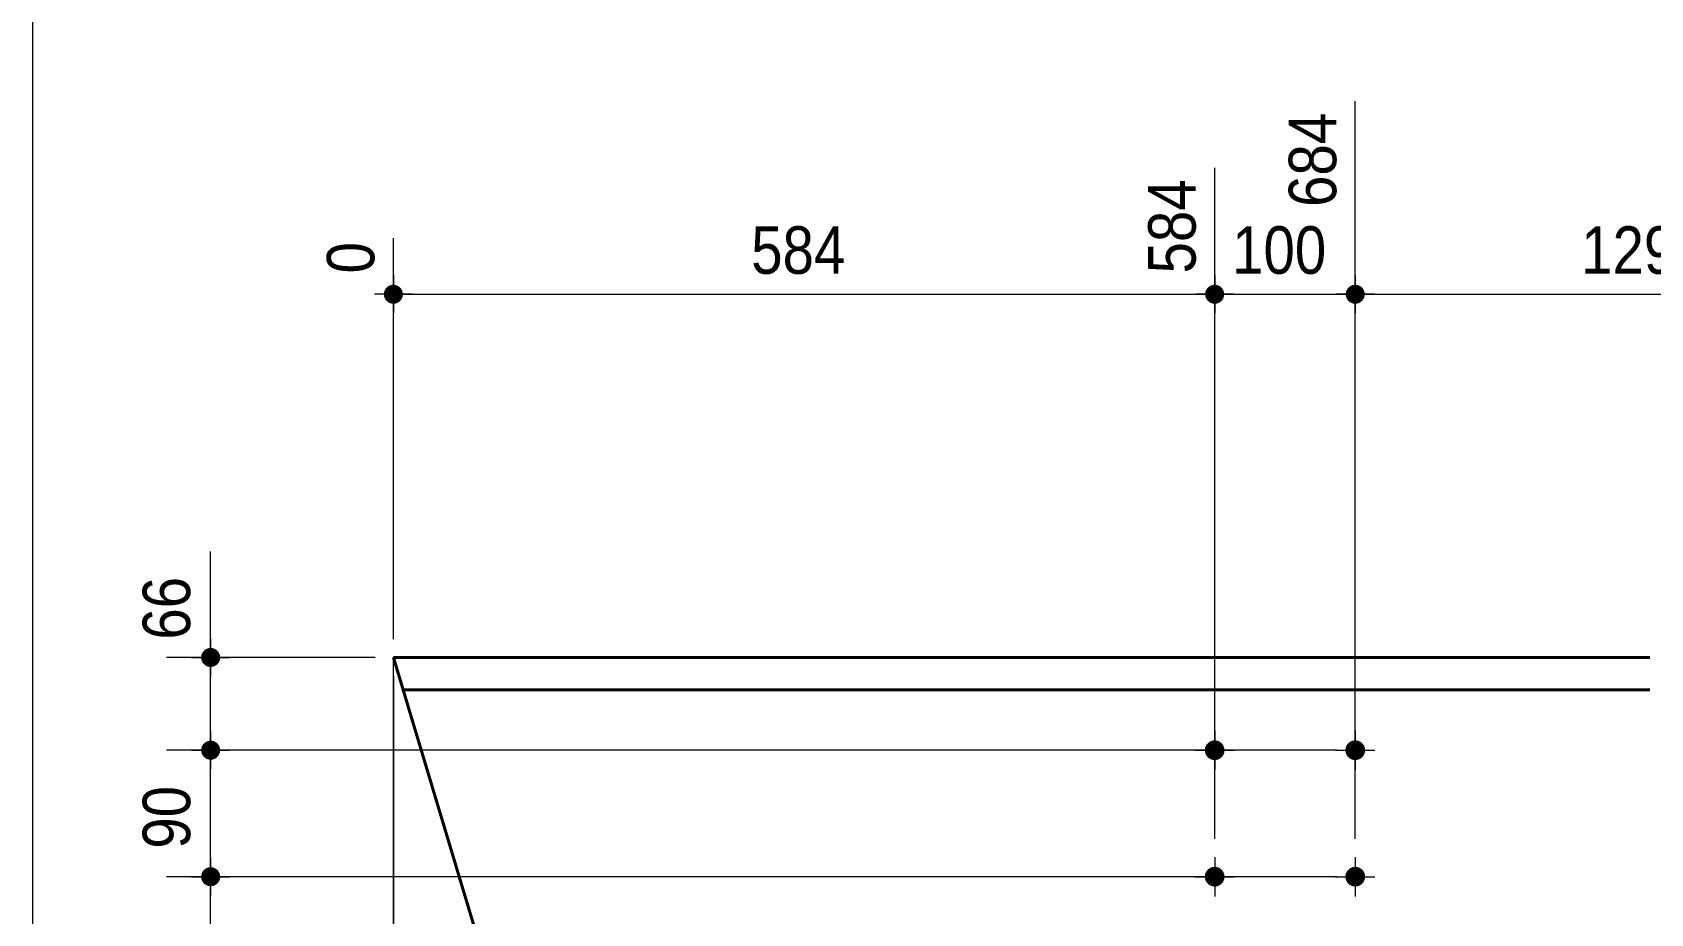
# Model space of a CAD drawing. Header units: millimetres. Extents: x 2 to 410, y 5 to 282.
# Drawn here: x 5 to 93.6, y 144.1 to 192.3 of the extents above; entities that cross this region are included whole.
import ezdxf

# ---------------------------------------------------------------- set-up
doc = ezdxf.new("R2010")
doc.units = ezdxf.units.MM
for name, color, linetype, lineweight in [('Boulon', 7, 'Continuous', 0), ('Cotation', 7, 'Continuous', 0), ('Feuille dessin', 5, 'Continuous', 0), ('Piece', 2, 'Continuous', 0)]:
    doc.layers.add(name, color=color, linetype=linetype, lineweight=lineweight)
doc.styles.add('ARIAL', font='ARIAL.TTF')

# ---------------------------------------------------------------- blocks, each defined once
blk = doc.blocks.new('*A15')
at = {"layer": 'Boulon'}
for points in [[(69.677, 152.509), (69.651, 152.511), (69.624, 152.514), (69.598, 152.518), (69.572, 152.524), (69.547, 152.531), (69.522, 152.54), (69.497, 152.549), (69.473, 152.56), (69.449, 152.572), (69.426, 152.585), (69.404, 152.599), (69.383, 152.614), (69.362, 152.63), (69.342, 152.648), (69.323, 152.666), (69.304, 152.685), (69.287, 152.705), (69.271, 152.726), (69.256, 152.747), (69.241, 152.77), (69.228, 152.793), (69.217, 152.816), (69.206, 152.841), (69.196, 152.865), (69.188, 152.89), (69.181, 152.916), (69.175, 152.942), (69.171, 152.968), (69.167, 152.994), (69.165, 153.02), (69.165, 153.047), (69.165, 153.073), (69.167, 153.099), (69.171, 153.126), (69.175, 153.152), (69.181, 153.177), (69.188, 153.203), (69.196, 153.228), (69.206, 153.253), (69.217, 153.277), (69.228, 153.3), (69.241, 153.323), (69.256, 153.346), (69.271, 153.367), (69.287, 153.388), (69.304, 153.408), (69.323, 153.427), (69.342, 153.446), (69.362, 153.463), (69.383, 153.479), (69.404, 153.494), (69.426, 153.508), (69.449, 153.521), (69.473, 153.533), (69.497, 153.544), (69.522, 153.554), (69.547, 153.562), (69.572, 153.569), (69.598, 153.575), (69.624, 153.579), (69.651, 153.582), (69.677, 153.584), (69.703, 153.585), (69.73, 153.584), (69.756, 153.582), (69.782, 153.579), (69.808, 153.575), (69.834, 153.569), (69.86, 153.562), (69.885, 153.554), (69.909, 153.544), (69.934, 153.533), (69.957, 153.521), (69.98, 153.508), (70.002, 153.494), (70.024, 153.479), (70.045, 153.463), (70.065, 153.446), (70.084, 153.427), (70.102, 153.408), (70.12, 153.388), (70.136, 153.367), (70.151, 153.346), (70.165, 153.323), (70.178, 153.3), (70.19, 153.277), (70.201, 153.253), (70.21, 153.228), (70.219, 153.203), (70.226, 153.177), (70.231, 153.152), (70.236, 153.126), (70.239, 153.099), (70.241, 153.073), (70.242, 153.047), (70.241, 153.02), (70.239, 152.994), (70.236, 152.968), (70.231, 152.942), (70.226, 152.916), (70.219, 152.89), (70.21, 152.865), (70.201, 152.841), (70.19, 152.816), (70.178, 152.793), (70.165, 152.77), (70.151, 152.747), (70.136, 152.726), (70.12, 152.705), (70.102, 152.685), (70.084, 152.666), (70.065, 152.648), (70.045, 152.63), (70.024, 152.614), (70.002, 152.599), (69.98, 152.585), (69.957, 152.572), (69.934, 152.56), (69.909, 152.549), (69.885, 152.54), (69.86, 152.531), (69.834, 152.524), (69.808, 152.518), (69.782, 152.514), (69.756, 152.511), (69.73, 152.509), (69.703, 152.508)], [(69.677, 145.586), (69.651, 145.588), (69.624, 145.591), (69.598, 145.595), (69.572, 145.601), (69.547, 145.608), (69.522, 145.617), (69.497, 145.626), (69.473, 145.637), (69.449, 145.649), (69.426, 145.662), (69.404, 145.676), (69.383, 145.691), (69.362, 145.707), (69.342, 145.725), (69.323, 145.743), (69.304, 145.762), (69.287, 145.782), (69.271, 145.803), (69.256, 145.824), (69.241, 145.847), (69.228, 145.87), (69.217, 145.893), (69.206, 145.917), (69.196, 145.942), (69.188, 145.967), (69.181, 145.993), (69.175, 146.018), (69.171, 146.045), (69.167, 146.071), (69.165, 146.097), (69.165, 146.124), (69.165, 146.15), (69.167, 146.176), (69.171, 146.203), (69.175, 146.229), (69.181, 146.254), (69.188, 146.28), (69.196, 146.305), (69.206, 146.33), (69.217, 146.354), (69.228, 146.377), (69.241, 146.4), (69.256, 146.423), (69.271, 146.444), (69.287, 146.465), (69.304, 146.485), (69.323, 146.504), (69.342, 146.523), (69.362, 146.54), (69.383, 146.556), (69.404, 146.571), (69.426, 146.585), (69.449, 146.598), (69.473, 146.61), (69.497, 146.621), (69.522, 146.631), (69.547, 146.639), (69.572, 146.646), (69.598, 146.652), (69.624, 146.656), (69.651, 146.659), (69.677, 146.661), (69.703, 146.662), (69.73, 146.661), (69.756, 146.659), (69.782, 146.656), (69.808, 146.652), (69.834, 146.646), (69.86, 146.639), (69.885, 146.631), (69.909, 146.621), (69.934, 146.61), (69.957, 146.598), (69.98, 146.585), (70.002, 146.571), (70.024, 146.556), (70.045, 146.54), (70.065, 146.523), (70.084, 146.504), (70.102, 146.485), (70.12, 146.465), (70.136, 146.444), (70.151, 146.423), (70.165, 146.4), (70.178, 146.377), (70.19, 146.354), (70.201, 146.33), (70.21, 146.305), (70.219, 146.28), (70.226, 146.254), (70.231, 146.229), (70.236, 146.203), (70.239, 146.176), (70.241, 146.15), (70.242, 146.124), (70.241, 146.097), (70.239, 146.071), (70.236, 146.045), (70.231, 146.018), (70.226, 145.993), (70.219, 145.967), (70.21, 145.942), (70.201, 145.917), (70.19, 145.893), (70.178, 145.87), (70.165, 145.847), (70.151, 145.824), (70.136, 145.803), (70.12, 145.782), (70.102, 145.762), (70.084, 145.743), (70.065, 145.725), (70.045, 145.707), (70.024, 145.691), (70.002, 145.676), (69.98, 145.662), (69.957, 145.649), (69.934, 145.637), (69.909, 145.626), (69.885, 145.617), (69.86, 145.608), (69.834, 145.601), (69.808, 145.595), (69.782, 145.591), (69.756, 145.588), (69.73, 145.586), (69.703, 145.585)]]:
    blk.add_hatch(color=256, dxfattribs=at).paths.add_polyline_path(points, flags=17)
at = {"layer": 'Boulon', "linetype": 'Continuous', "lineweight": 0}
for p, q in [((69.703, 154.124), (69.703, 151.97)), ((68.626, 153.047), (70.78, 153.047)), ((69.703, 147.2), (69.703, 145.047)), ((68.626, 146.124), (70.78, 146.124))]:
    blk.add_line(p, q, dxfattribs=at)
blk = doc.blocks.new('*A16')
at = {"layer": 'Boulon'}
for points in [[(77.369, 152.509), (77.343, 152.511), (77.317, 152.514), (77.291, 152.518), (77.265, 152.524), (77.239, 152.531), (77.214, 152.54), (77.19, 152.549), (77.165, 152.56), (77.142, 152.572), (77.119, 152.585), (77.096, 152.599), (77.075, 152.614), (77.054, 152.63), (77.034, 152.648), (77.015, 152.666), (76.997, 152.685), (76.979, 152.705), (76.963, 152.726), (76.948, 152.747), (76.934, 152.77), (76.921, 152.793), (76.909, 152.816), (76.898, 152.841), (76.889, 152.865), (76.88, 152.89), (76.873, 152.916), (76.867, 152.942), (76.863, 152.968), (76.86, 152.994), (76.858, 153.02), (76.857, 153.047), (76.858, 153.073), (76.86, 153.099), (76.863, 153.126), (76.867, 153.152), (76.873, 153.177), (76.88, 153.203), (76.889, 153.228), (76.898, 153.253), (76.909, 153.277), (76.921, 153.3), (76.934, 153.323), (76.948, 153.346), (76.963, 153.367), (76.979, 153.388), (76.997, 153.408), (77.015, 153.427), (77.034, 153.446), (77.054, 153.463), (77.075, 153.479), (77.096, 153.494), (77.119, 153.508), (77.142, 153.521), (77.165, 153.533), (77.19, 153.544), (77.214, 153.554), (77.239, 153.562), (77.265, 153.569), (77.291, 153.575), (77.317, 153.579), (77.343, 153.582), (77.369, 153.584), (77.396, 153.585), (77.422, 153.584), (77.448, 153.582), (77.475, 153.579), (77.501, 153.575), (77.526, 153.569), (77.552, 153.562), (77.577, 153.554), (77.602, 153.544), (77.626, 153.533), (77.649, 153.521), (77.672, 153.508), (77.695, 153.494), (77.716, 153.479), (77.737, 153.463), (77.757, 153.446), (77.776, 153.427), (77.795, 153.408), (77.812, 153.388), (77.828, 153.367), (77.843, 153.346), (77.857, 153.323), (77.87, 153.3), (77.882, 153.277), (77.893, 153.253), (77.903, 153.228), (77.911, 153.203), (77.918, 153.177), (77.924, 153.152), (77.928, 153.126), (77.931, 153.099), (77.933, 153.073), (77.934, 153.047), (77.933, 153.02), (77.931, 152.994), (77.928, 152.968), (77.924, 152.942), (77.918, 152.916), (77.911, 152.89), (77.903, 152.865), (77.893, 152.841), (77.882, 152.816), (77.87, 152.793), (77.857, 152.77), (77.843, 152.747), (77.828, 152.726), (77.812, 152.705), (77.795, 152.685), (77.776, 152.666), (77.757, 152.648), (77.737, 152.63), (77.716, 152.614), (77.695, 152.599), (77.672, 152.585), (77.649, 152.572), (77.626, 152.56), (77.602, 152.549), (77.577, 152.54), (77.552, 152.531), (77.526, 152.524), (77.501, 152.518), (77.475, 152.514), (77.448, 152.511), (77.422, 152.509), (77.396, 152.508)], [(77.369, 145.586), (77.343, 145.588), (77.317, 145.591), (77.291, 145.595), (77.265, 145.601), (77.239, 145.608), (77.214, 145.617), (77.19, 145.626), (77.165, 145.637), (77.142, 145.649), (77.119, 145.662), (77.096, 145.676), (77.075, 145.691), (77.054, 145.707), (77.034, 145.725), (77.015, 145.743), (76.997, 145.762), (76.979, 145.782), (76.963, 145.803), (76.948, 145.824), (76.934, 145.847), (76.921, 145.87), (76.909, 145.893), (76.898, 145.917), (76.889, 145.942), (76.88, 145.967), (76.873, 145.993), (76.867, 146.018), (76.863, 146.045), (76.86, 146.071), (76.858, 146.097), (76.857, 146.124), (76.858, 146.15), (76.86, 146.176), (76.863, 146.203), (76.867, 146.229), (76.873, 146.254), (76.88, 146.28), (76.889, 146.305), (76.898, 146.33), (76.909, 146.354), (76.921, 146.377), (76.934, 146.4), (76.948, 146.423), (76.963, 146.444), (76.979, 146.465), (76.997, 146.485), (77.015, 146.504), (77.034, 146.523), (77.054, 146.54), (77.075, 146.556), (77.096, 146.571), (77.119, 146.585), (77.142, 146.598), (77.165, 146.61), (77.19, 146.621), (77.214, 146.631), (77.239, 146.639), (77.265, 146.646), (77.291, 146.652), (77.317, 146.656), (77.343, 146.659), (77.369, 146.661), (77.396, 146.662), (77.422, 146.661), (77.448, 146.659), (77.475, 146.656), (77.501, 146.652), (77.526, 146.646), (77.552, 146.639), (77.577, 146.631), (77.602, 146.621), (77.626, 146.61), (77.649, 146.598), (77.672, 146.585), (77.695, 146.571), (77.716, 146.556), (77.737, 146.54), (77.757, 146.523), (77.776, 146.504), (77.795, 146.485), (77.812, 146.465), (77.828, 146.444), (77.843, 146.423), (77.857, 146.4), (77.87, 146.377), (77.882, 146.354), (77.893, 146.33), (77.903, 146.305), (77.911, 146.28), (77.918, 146.254), (77.924, 146.229), (77.928, 146.203), (77.931, 146.176), (77.933, 146.15), (77.934, 146.124), (77.933, 146.097), (77.931, 146.071), (77.928, 146.045), (77.924, 146.018), (77.918, 145.993), (77.911, 145.967), (77.903, 145.942), (77.893, 145.917), (77.882, 145.893), (77.87, 145.87), (77.857, 145.847), (77.843, 145.824), (77.828, 145.803), (77.812, 145.782), (77.795, 145.762), (77.776, 145.743), (77.757, 145.725), (77.737, 145.707), (77.716, 145.691), (77.695, 145.676), (77.672, 145.662), (77.649, 145.649), (77.626, 145.637), (77.602, 145.626), (77.577, 145.617), (77.552, 145.608), (77.526, 145.601), (77.501, 145.595), (77.475, 145.591), (77.448, 145.588), (77.422, 145.586), (77.396, 145.585)]]:
    blk.add_hatch(color=256, dxfattribs=at).paths.add_polyline_path(points, flags=17)
at = {"layer": 'Boulon', "linetype": 'Continuous', "lineweight": 0}
for p, q in [((77.396, 154.124), (77.396, 151.97)), ((76.319, 153.047), (78.473, 153.047)), ((77.396, 147.2), (77.396, 145.047)), ((76.319, 146.124), (78.473, 146.124))]:
    blk.add_line(p, q, dxfattribs=at)
blk = doc.blocks.new('*A18')
at = {"layer": 'Piece', "color": 2, "linetype": 'Continuous', "lineweight": 40}
for p, q in [((24.757162, 158.123493), (25.287931, 156.354263)), ((93.511172, 158.123493), (24.757162, 158.123493)), ((36.064854, 120.431186), (25.287931, 156.354263)), ((93.511172, 156.354263), (25.287931, 156.354263))]:
    blk.add_line(p, q, dxfattribs=at)
blk = doc.blocks.new('*A37')
at = {"layer": 'Feuille dessin', "linetype": 'Continuous', "lineweight": 0}
blk.add_line((5, 282), (5, 5), dxfattribs=at)
blk = doc.blocks.new('*A52')
at = {"layer": 'Cotation'}
for points in [[(24.732, 177.486), (24.706, 177.488), (24.681, 177.491), (24.656, 177.495), (24.631, 177.501), (24.606, 177.508), (24.582, 177.516), (24.558, 177.525), (24.535, 177.535), (24.512, 177.547), (24.49, 177.559), (24.468, 177.573), (24.447, 177.588), (24.427, 177.603), (24.408, 177.62), (24.389, 177.638), (24.372, 177.656), (24.355, 177.676), (24.339, 177.696), (24.325, 177.717), (24.311, 177.738), (24.299, 177.76), (24.287, 177.783), (24.277, 177.806), (24.268, 177.83), (24.26, 177.855), (24.253, 177.879), (24.247, 177.904), (24.243, 177.929), (24.24, 177.954), (24.238, 177.98), (24.237, 178.005), (24.238, 178.031), (24.24, 178.056), (24.243, 178.082), (24.247, 178.107), (24.253, 178.132), (24.26, 178.156), (24.268, 178.181), (24.277, 178.204), (24.287, 178.228), (24.299, 178.251), (24.311, 178.273), (24.325, 178.294), (24.339, 178.315), (24.355, 178.335), (24.372, 178.355), (24.389, 178.373), (24.408, 178.391), (24.427, 178.407), (24.447, 178.423), (24.468, 178.438), (24.49, 178.451), (24.512, 178.464), (24.535, 178.476), (24.558, 178.486), (24.582, 178.495), (24.606, 178.503), (24.631, 178.51), (24.656, 178.515), (24.681, 178.52), (24.706, 178.523), (24.732, 178.525), (24.757, 178.525), (24.783, 178.525), (24.808, 178.523), (24.833, 178.52), (24.859, 178.515), (24.884, 178.51), (24.908, 178.503), (24.932, 178.495), (24.956, 178.486), (24.979, 178.476), (25.002, 178.464), (25.024, 178.451), (25.046, 178.438), (25.067, 178.423), (25.087, 178.407), (25.106, 178.391), (25.125, 178.373), (25.142, 178.355), (25.159, 178.335), (25.175, 178.315), (25.19, 178.294), (25.203, 178.273), (25.216, 178.251), (25.227, 178.228), (25.238, 178.204), (25.247, 178.181), (25.255, 178.156), (25.262, 178.132), (25.267, 178.107), (25.272, 178.082), (25.275, 178.056), (25.277, 178.031), (25.277, 178.005), (25.277, 177.98), (25.275, 177.954), (25.272, 177.929), (25.267, 177.904), (25.262, 177.879), (25.255, 177.855), (25.247, 177.83), (25.238, 177.806), (25.227, 177.783), (25.216, 177.76), (25.203, 177.738), (25.19, 177.717), (25.175, 177.696), (25.159, 177.676), (25.142, 177.656), (25.125, 177.638), (25.106, 177.62), (25.087, 177.603), (25.067, 177.588), (25.046, 177.573), (25.024, 177.559), (25.002, 177.547), (24.979, 177.535), (24.956, 177.525), (24.932, 177.516), (24.908, 177.508), (24.884, 177.501), (24.859, 177.495), (24.833, 177.491), (24.808, 177.488), (24.783, 177.486), (24.757, 177.485)], [(69.678, 177.486), (69.652, 177.488), (69.627, 177.491), (69.602, 177.495), (69.577, 177.501), (69.552, 177.508), (69.528, 177.516), (69.504, 177.525), (69.481, 177.535), (69.458, 177.547), (69.436, 177.559), (69.414, 177.573), (69.394, 177.588), (69.373, 177.603), (69.354, 177.62), (69.336, 177.638), (69.318, 177.656), (69.301, 177.676), (69.286, 177.696), (69.271, 177.717), (69.257, 177.738), (69.245, 177.76), (69.233, 177.783), (69.223, 177.806), (69.214, 177.83), (69.206, 177.855), (69.199, 177.879), (69.193, 177.904), (69.189, 177.929), (69.186, 177.954), (69.184, 177.98), (69.183, 178.005), (69.184, 178.031), (69.186, 178.056), (69.189, 178.082), (69.193, 178.107), (69.199, 178.132), (69.206, 178.156), (69.214, 178.181), (69.223, 178.204), (69.233, 178.228), (69.245, 178.251), (69.257, 178.273), (69.271, 178.294), (69.286, 178.315), (69.301, 178.335), (69.318, 178.355), (69.336, 178.373), (69.354, 178.391), (69.373, 178.407), (69.394, 178.423), (69.414, 178.438), (69.436, 178.451), (69.458, 178.464), (69.481, 178.476), (69.504, 178.486), (69.528, 178.495), (69.552, 178.503), (69.577, 178.51), (69.602, 178.515), (69.627, 178.52), (69.652, 178.523), (69.678, 178.525), (69.703, 178.525), (69.729, 178.525), (69.754, 178.523), (69.78, 178.52), (69.805, 178.515), (69.83, 178.51), (69.854, 178.503), (69.878, 178.495), (69.902, 178.486), (69.926, 178.476), (69.948, 178.464), (69.971, 178.451), (69.992, 178.438), (70.013, 178.423), (70.033, 178.407), (70.052, 178.391), (70.071, 178.373), (70.089, 178.355), (70.105, 178.335), (70.121, 178.315), (70.136, 178.294), (70.149, 178.273), (70.162, 178.251), (70.173, 178.228), (70.184, 178.204), (70.193, 178.181), (70.201, 178.156), (70.208, 178.132), (70.213, 178.107), (70.218, 178.082), (70.221, 178.056), (70.223, 178.031), (70.223, 178.005), (70.223, 177.98), (70.221, 177.954), (70.218, 177.929), (70.213, 177.904), (70.208, 177.879), (70.201, 177.855), (70.193, 177.83), (70.184, 177.806), (70.173, 177.783), (70.162, 177.76), (70.149, 177.738), (70.136, 177.717), (70.121, 177.696), (70.105, 177.676), (70.089, 177.656), (70.071, 177.638), (70.052, 177.62), (70.033, 177.603), (70.013, 177.588), (69.992, 177.573), (69.971, 177.559), (69.948, 177.547), (69.926, 177.535), (69.902, 177.525), (69.878, 177.516), (69.854, 177.508), (69.83, 177.501), (69.805, 177.495), (69.78, 177.491), (69.754, 177.488), (69.729, 177.486), (69.703, 177.485)]]:
    blk.add_hatch(color=256, dxfattribs=at).paths.add_polyline_path(points, flags=17)
at = {"layer": 'Cotation', "linetype": 'Continuous', "lineweight": 0}
for p, q in [((69.703, 148.2), (69.703, 184.931)), ((24.757, 159.123), (24.757, 181.074)), ((24.757, 179.045), (24.757, 176.965)), ((69.703, 179.045), (69.703, 176.965)), ((25.797, 178.005), (23.717, 178.005)), ((24.757, 178.005), (23.717, 178.005)), ((24.757, 178.005), (69.703, 178.005)), ((70.743, 178.005), (68.663, 178.005)), ((69.703, 178.005), (70.743, 178.005))]:
    blk.add_line(p, q, dxfattribs=at)
at = {"layer": 'Cotation'}
for p in [(24.757, 178.005), (69.703, 178.005)]:
    blk.add_point(p, dxfattribs=at)
at = {"layer": 'Cotation', "style": 'ARIAL', "width": 0.85}
for s, p in [('584', (68.663, 179.145)), ('0', (23.717, 179.145))]:
    blk.add_text(s, height=2.6, rotation=90.00021, dxfattribs=at).set_placement(p)
blk.add_text('584', height=2.6, dxfattribs=at).set_placement((44.338, 179.125))
blk = doc.blocks.new('*A53')
at = {"layer": 'Cotation'}
for points in [[(69.678, 177.486), (69.652, 177.488), (69.627, 177.491), (69.602, 177.495), (69.577, 177.501), (69.552, 177.508), (69.528, 177.516), (69.504, 177.525), (69.481, 177.535), (69.458, 177.547), (69.436, 177.559), (69.414, 177.573), (69.394, 177.588), (69.373, 177.603), (69.354, 177.62), (69.336, 177.638), (69.318, 177.656), (69.301, 177.676), (69.286, 177.696), (69.271, 177.717), (69.257, 177.738), (69.245, 177.76), (69.233, 177.783), (69.223, 177.806), (69.214, 177.83), (69.206, 177.855), (69.199, 177.879), (69.193, 177.904), (69.189, 177.929), (69.186, 177.954), (69.184, 177.98), (69.183, 178.005), (69.184, 178.031), (69.186, 178.056), (69.189, 178.082), (69.193, 178.107), (69.199, 178.132), (69.206, 178.156), (69.214, 178.181), (69.223, 178.204), (69.233, 178.228), (69.245, 178.251), (69.257, 178.273), (69.271, 178.294), (69.286, 178.315), (69.301, 178.335), (69.318, 178.355), (69.336, 178.373), (69.354, 178.391), (69.373, 178.407), (69.394, 178.423), (69.414, 178.438), (69.436, 178.451), (69.458, 178.464), (69.481, 178.476), (69.504, 178.486), (69.528, 178.495), (69.552, 178.503), (69.577, 178.51), (69.602, 178.515), (69.627, 178.52), (69.652, 178.523), (69.678, 178.525), (69.703, 178.525), (69.729, 178.525), (69.754, 178.523), (69.78, 178.52), (69.805, 178.515), (69.83, 178.51), (69.854, 178.503), (69.878, 178.495), (69.902, 178.486), (69.926, 178.476), (69.948, 178.464), (69.971, 178.451), (69.992, 178.438), (70.013, 178.423), (70.033, 178.407), (70.052, 178.391), (70.071, 178.373), (70.089, 178.355), (70.105, 178.335), (70.121, 178.315), (70.136, 178.294), (70.149, 178.273), (70.162, 178.251), (70.173, 178.228), (70.184, 178.204), (70.193, 178.181), (70.201, 178.156), (70.208, 178.132), (70.213, 178.107), (70.218, 178.082), (70.221, 178.056), (70.223, 178.031), (70.223, 178.005), (70.223, 177.98), (70.221, 177.954), (70.218, 177.929), (70.213, 177.904), (70.208, 177.879), (70.201, 177.855), (70.193, 177.83), (70.184, 177.806), (70.173, 177.783), (70.162, 177.76), (70.149, 177.738), (70.136, 177.717), (70.121, 177.696), (70.105, 177.676), (70.089, 177.656), (70.071, 177.638), (70.052, 177.62), (70.033, 177.603), (70.013, 177.588), (69.992, 177.573), (69.971, 177.559), (69.948, 177.547), (69.926, 177.535), (69.902, 177.525), (69.878, 177.516), (69.854, 177.508), (69.83, 177.501), (69.805, 177.495), (69.78, 177.491), (69.754, 177.488), (69.729, 177.486), (69.703, 177.485)], [(77.37, 177.486), (77.345, 177.488), (77.319, 177.491), (77.294, 177.495), (77.269, 177.501), (77.245, 177.508), (77.22, 177.516), (77.197, 177.525), (77.173, 177.535), (77.15, 177.547), (77.128, 177.559), (77.107, 177.573), (77.086, 177.588), (77.066, 177.603), (77.046, 177.62), (77.028, 177.638), (77.01, 177.656), (76.994, 177.676), (76.978, 177.696), (76.963, 177.717), (76.95, 177.738), (76.937, 177.76), (76.926, 177.783), (76.915, 177.806), (76.906, 177.83), (76.898, 177.855), (76.891, 177.879), (76.886, 177.904), (76.881, 177.929), (76.878, 177.954), (76.876, 177.98), (76.876, 178.005), (76.876, 178.031), (76.878, 178.056), (76.881, 178.082), (76.886, 178.107), (76.891, 178.132), (76.898, 178.156), (76.906, 178.181), (76.915, 178.204), (76.926, 178.228), (76.937, 178.251), (76.95, 178.273), (76.963, 178.294), (76.978, 178.315), (76.994, 178.335), (77.01, 178.355), (77.028, 178.373), (77.046, 178.391), (77.066, 178.407), (77.086, 178.423), (77.107, 178.438), (77.128, 178.451), (77.15, 178.464), (77.173, 178.476), (77.197, 178.486), (77.22, 178.495), (77.245, 178.503), (77.269, 178.51), (77.294, 178.515), (77.319, 178.52), (77.345, 178.523), (77.37, 178.525), (77.396, 178.525), (77.421, 178.525), (77.447, 178.523), (77.472, 178.52), (77.497, 178.515), (77.522, 178.51), (77.547, 178.503), (77.571, 178.495), (77.595, 178.486), (77.618, 178.476), (77.641, 178.464), (77.663, 178.451), (77.684, 178.438), (77.705, 178.423), (77.725, 178.407), (77.745, 178.391), (77.763, 178.373), (77.781, 178.355), (77.798, 178.335), (77.813, 178.315), (77.828, 178.294), (77.842, 178.273), (77.854, 178.251), (77.866, 178.228), (77.876, 178.204), (77.885, 178.181), (77.893, 178.156), (77.9, 178.132), (77.906, 178.107), (77.91, 178.082), (77.913, 178.056), (77.915, 178.031), (77.916, 178.005), (77.915, 177.98), (77.913, 177.954), (77.91, 177.929), (77.906, 177.904), (77.9, 177.879), (77.893, 177.855), (77.885, 177.83), (77.876, 177.806), (77.866, 177.783), (77.854, 177.76), (77.842, 177.738), (77.828, 177.717), (77.813, 177.696), (77.798, 177.676), (77.781, 177.656), (77.763, 177.638), (77.745, 177.62), (77.725, 177.603), (77.705, 177.588), (77.684, 177.573), (77.663, 177.559), (77.641, 177.547), (77.618, 177.535), (77.595, 177.525), (77.571, 177.516), (77.547, 177.508), (77.522, 177.501), (77.497, 177.495), (77.472, 177.491), (77.447, 177.488), (77.421, 177.486), (77.396, 177.485)]]:
    blk.add_hatch(color=256, dxfattribs=at).paths.add_polyline_path(points, flags=17)
at = {"layer": 'Cotation', "linetype": 'Continuous', "lineweight": 0}
for p, q in [((77.396, 148.2), (77.396, 188.571)), ((69.703, 148.2), (69.703, 184.931)), ((69.703, 179.045), (69.703, 176.965)), ((77.396, 179.045), (77.396, 176.965)), ((70.743, 178.005), (68.663, 178.005)), ((69.703, 178.005), (68.663, 178.005)), ((69.703, 178.005), (77.396, 178.005)), ((78.436, 178.005), (76.356, 178.005)), ((77.396, 178.005), (78.436, 178.005))]:
    blk.add_line(p, q, dxfattribs=at)
at = {"layer": 'Cotation'}
for p in [(69.703, 178.005), (77.396, 178.005)]:
    blk.add_point(p, dxfattribs=at)
at = {"layer": 'Cotation', "style": 'ARIAL', "width": 0.85}
blk.add_text('684', height=2.6, rotation=90.00021, dxfattribs=at).set_placement((76.356, 182.785))
blk.add_text('100', height=2.6, dxfattribs=at).set_placement((70.657, 179.125))
blk = doc.blocks.new('*A54')
at = {"layer": 'Cotation'}
for points in [[(77.37, 177.486), (77.345, 177.488), (77.319, 177.491), (77.294, 177.495), (77.269, 177.501), (77.245, 177.508), (77.22, 177.516), (77.197, 177.525), (77.173, 177.535), (77.15, 177.547), (77.128, 177.559), (77.107, 177.573), (77.086, 177.588), (77.066, 177.603), (77.046, 177.62), (77.028, 177.638), (77.01, 177.656), (76.994, 177.676), (76.978, 177.696), (76.963, 177.717), (76.95, 177.738), (76.937, 177.76), (76.926, 177.783), (76.915, 177.806), (76.906, 177.83), (76.898, 177.855), (76.891, 177.879), (76.886, 177.904), (76.881, 177.929), (76.878, 177.954), (76.876, 177.98), (76.876, 178.005), (76.876, 178.031), (76.878, 178.056), (76.881, 178.082), (76.886, 178.107), (76.891, 178.132), (76.898, 178.156), (76.906, 178.181), (76.915, 178.204), (76.926, 178.228), (76.937, 178.251), (76.95, 178.273), (76.963, 178.294), (76.978, 178.315), (76.994, 178.335), (77.01, 178.355), (77.028, 178.373), (77.046, 178.391), (77.066, 178.407), (77.086, 178.423), (77.107, 178.438), (77.128, 178.451), (77.15, 178.464), (77.173, 178.476), (77.197, 178.486), (77.22, 178.495), (77.245, 178.503), (77.269, 178.51), (77.294, 178.515), (77.319, 178.52), (77.345, 178.523), (77.37, 178.525), (77.396, 178.525), (77.421, 178.525), (77.447, 178.523), (77.472, 178.52), (77.497, 178.515), (77.522, 178.51), (77.547, 178.503), (77.571, 178.495), (77.595, 178.486), (77.618, 178.476), (77.641, 178.464), (77.663, 178.451), (77.684, 178.438), (77.705, 178.423), (77.725, 178.407), (77.745, 178.391), (77.763, 178.373), (77.781, 178.355), (77.798, 178.335), (77.813, 178.315), (77.828, 178.294), (77.842, 178.273), (77.854, 178.251), (77.866, 178.228), (77.876, 178.204), (77.885, 178.181), (77.893, 178.156), (77.9, 178.132), (77.906, 178.107), (77.91, 178.082), (77.913, 178.056), (77.915, 178.031), (77.916, 178.005), (77.915, 177.98), (77.913, 177.954), (77.91, 177.929), (77.906, 177.904), (77.9, 177.879), (77.893, 177.855), (77.885, 177.83), (77.876, 177.806), (77.866, 177.783), (77.854, 177.76), (77.842, 177.738), (77.828, 177.717), (77.813, 177.696), (77.798, 177.676), (77.781, 177.656), (77.763, 177.638), (77.745, 177.62), (77.725, 177.603), (77.705, 177.588), (77.684, 177.573), (77.663, 177.559), (77.641, 177.547), (77.618, 177.535), (77.595, 177.525), (77.571, 177.516), (77.547, 177.508), (77.522, 177.501), (77.497, 177.495), (77.472, 177.491), (77.447, 177.488), (77.421, 177.486), (77.396, 177.485)], [(109.814, 177.486), (109.789, 177.488), (109.763, 177.491), (109.738, 177.495), (109.713, 177.501), (109.689, 177.508), (109.664, 177.516), (109.641, 177.525), (109.617, 177.535), (109.594, 177.547), (109.572, 177.559), (109.551, 177.573), (109.53, 177.588), (109.51, 177.603), (109.49, 177.62), (109.472, 177.638), (109.454, 177.656), (109.438, 177.676), (109.422, 177.696), (109.407, 177.717), (109.394, 177.738), (109.381, 177.76), (109.37, 177.783), (109.359, 177.806), (109.35, 177.83), (109.342, 177.855), (109.335, 177.879), (109.33, 177.904), (109.325, 177.929), (109.322, 177.954), (109.32, 177.98), (109.32, 178.005), (109.32, 178.031), (109.322, 178.056), (109.325, 178.082), (109.33, 178.107), (109.335, 178.132), (109.342, 178.156), (109.35, 178.181), (109.359, 178.204), (109.37, 178.228), (109.381, 178.251), (109.394, 178.273), (109.407, 178.294), (109.422, 178.315), (109.438, 178.335), (109.454, 178.355), (109.472, 178.373), (109.49, 178.391), (109.51, 178.407), (109.53, 178.423), (109.551, 178.438), (109.572, 178.451), (109.594, 178.464), (109.617, 178.476), (109.641, 178.486), (109.664, 178.495), (109.689, 178.503), (109.713, 178.51), (109.738, 178.515), (109.763, 178.52), (109.789, 178.523), (109.814, 178.525), (109.84, 178.525), (109.865, 178.525), (109.891, 178.523), (109.916, 178.52), (109.941, 178.515), (109.966, 178.51), (109.991, 178.503), (110.015, 178.495), (110.039, 178.486), (110.062, 178.476), (110.085, 178.464), (110.107, 178.451), (110.129, 178.438), (110.149, 178.423), (110.169, 178.407), (110.189, 178.391), (110.207, 178.373), (110.225, 178.355), (110.242, 178.335), (110.257, 178.315), (110.272, 178.294), (110.286, 178.273), (110.298, 178.251), (110.31, 178.228), (110.32, 178.204), (110.329, 178.181), (110.337, 178.156), (110.344, 178.132), (110.35, 178.107), (110.354, 178.082), (110.357, 178.056), (110.359, 178.031), (110.36, 178.005), (110.359, 177.98), (110.357, 177.954), (110.354, 177.929), (110.35, 177.904), (110.344, 177.879), (110.337, 177.855), (110.329, 177.83), (110.32, 177.806), (110.31, 177.783), (110.298, 177.76), (110.286, 177.738), (110.272, 177.717), (110.257, 177.696), (110.242, 177.676), (110.225, 177.656), (110.207, 177.638), (110.189, 177.62), (110.169, 177.603), (110.149, 177.588), (110.129, 177.573), (110.107, 177.559), (110.085, 177.547), (110.062, 177.535), (110.039, 177.525), (110.015, 177.516), (109.991, 177.508), (109.966, 177.501), (109.941, 177.495), (109.916, 177.491), (109.891, 177.488), (109.865, 177.486), (109.84, 177.485)]]:
    blk.add_hatch(color=256, dxfattribs=at).paths.add_polyline_path(points, flags=17)
at = {"layer": 'Cotation', "linetype": 'Continuous', "lineweight": 0}
for p, q in [((77.396, 148.2), (77.396, 188.571)), ((109.84, 153.969), (109.84, 186.859)), ((77.396, 179.045), (77.396, 176.965)), ((109.84, 179.045), (109.84, 176.965)), ((78.436, 178.005), (76.356, 178.005)), ((77.396, 178.005), (76.356, 178.005)), ((77.396, 178.005), (109.84, 178.005)), ((110.88, 178.005), (108.8, 178.005)), ((109.84, 178.005), (110.88, 178.005))]:
    blk.add_line(p, q, dxfattribs=at)
at = {"layer": 'Cotation'}
for p in [(77.396, 178.005), (109.84, 178.005)]:
    blk.add_point(p, dxfattribs=at)
at = {"layer": 'Cotation', "style": 'ARIAL', "width": 0.85}
blk.add_text('1977', height=2.6, rotation=90.00021, dxfattribs=at).set_placement((108.8, 179.145))
blk.add_text('1293', height=2.6, dxfattribs=at).set_placement((89.761, 179.125))
blk = doc.blocks.new('*A73')
at = {"layer": 'Cotation', "linetype": 'Continuous', "lineweight": 0}
for p, q in [((40.847, 104.492), (24.757, 158.123)), ((24.757, 102.13), (24.757, 158.123)), ((25.045, 157.166), (40.847, 104.492))]:
    blk.add_line(p, q, dxfattribs=at)
blk = doc.blocks.new('*A75')
at = {"layer": 'Cotation', "linetype": 'Continuous', "lineweight": 0}
blk.add_line((24.757, 157.123), (24.757, 107.718), dxfattribs=at)
blk = doc.blocks.new('*A77')
at = {"layer": 'Cotation'}
for points in [[(14.732, 145.604), (14.706, 145.606), (14.681, 145.609), (14.656, 145.614), (14.631, 145.619), (14.606, 145.626), (14.582, 145.634), (14.558, 145.643), (14.535, 145.653), (14.512, 145.665), (14.49, 145.678), (14.468, 145.691), (14.447, 145.706), (14.427, 145.722), (14.408, 145.738), (14.389, 145.756), (14.372, 145.774), (14.355, 145.794), (14.339, 145.814), (14.325, 145.835), (14.311, 145.856), (14.299, 145.878), (14.287, 145.901), (14.277, 145.925), (14.268, 145.948), (14.26, 145.973), (14.253, 145.997), (14.247, 146.022), (14.243, 146.047), (14.24, 146.073), (14.238, 146.098), (14.237, 146.124), (14.238, 146.149), (14.24, 146.175), (14.243, 146.2), (14.247, 146.225), (14.253, 146.25), (14.26, 146.274), (14.268, 146.299), (14.277, 146.323), (14.287, 146.346), (14.299, 146.369), (14.311, 146.391), (14.325, 146.412), (14.339, 146.433), (14.355, 146.453), (14.372, 146.473), (14.389, 146.491), (14.408, 146.509), (14.427, 146.526), (14.447, 146.541), (14.468, 146.556), (14.49, 146.57), (14.512, 146.582), (14.535, 146.594), (14.558, 146.604), (14.582, 146.613), (14.606, 146.621), (14.631, 146.628), (14.656, 146.634), (14.681, 146.638), (14.706, 146.641), (14.732, 146.643), (14.757, 146.644), (14.783, 146.643), (14.808, 146.641), (14.833, 146.638), (14.859, 146.634), (14.884, 146.628), (14.908, 146.621), (14.932, 146.613), (14.956, 146.604), (14.979, 146.594), (15.002, 146.582), (15.024, 146.57), (15.046, 146.556), (15.067, 146.541), (15.087, 146.526), (15.106, 146.509), (15.125, 146.491), (15.142, 146.473), (15.159, 146.453), (15.175, 146.433), (15.19, 146.412), (15.203, 146.391), (15.216, 146.369), (15.227, 146.346), (15.238, 146.323), (15.247, 146.299), (15.255, 146.274), (15.262, 146.25), (15.267, 146.225), (15.272, 146.2), (15.275, 146.175), (15.277, 146.149), (15.277, 146.124), (15.277, 146.098), (15.275, 146.073), (15.272, 146.047), (15.267, 146.022), (15.262, 145.997), (15.255, 145.973), (15.247, 145.948), (15.238, 145.925), (15.227, 145.901), (15.216, 145.878), (15.203, 145.856), (15.19, 145.835), (15.175, 145.814), (15.159, 145.794), (15.142, 145.774), (15.125, 145.756), (15.106, 145.738), (15.087, 145.722), (15.067, 145.706), (15.046, 145.691), (15.024, 145.678), (15.002, 145.665), (14.979, 145.653), (14.956, 145.643), (14.932, 145.634), (14.908, 145.626), (14.884, 145.619), (14.859, 145.614), (14.833, 145.609), (14.808, 145.606), (14.783, 145.604), (14.757, 145.604)], [(14.732, 119.912), (14.706, 119.914), (14.681, 119.917), (14.656, 119.921), (14.631, 119.927), (14.606, 119.934), (14.582, 119.942), (14.558, 119.951), (14.535, 119.961), (14.512, 119.973), (14.49, 119.985), (14.468, 119.999), (14.447, 120.014), (14.427, 120.029), (14.408, 120.046), (14.389, 120.063), (14.372, 120.082), (14.355, 120.101), (14.339, 120.121), (14.325, 120.142), (14.311, 120.164), (14.299, 120.186), (14.287, 120.209), (14.277, 120.232), (14.268, 120.256), (14.26, 120.28), (14.253, 120.305), (14.247, 120.33), (14.243, 120.355), (14.24, 120.38), (14.238, 120.406), (14.237, 120.431), (14.238, 120.457), (14.24, 120.482), (14.243, 120.507), (14.247, 120.533), (14.253, 120.558), (14.26, 120.582), (14.268, 120.606), (14.277, 120.63), (14.287, 120.654), (14.299, 120.676), (14.311, 120.699), (14.325, 120.72), (14.339, 120.741), (14.355, 120.761), (14.372, 120.78), (14.389, 120.799), (14.408, 120.816), (14.427, 120.833), (14.447, 120.849), (14.468, 120.864), (14.49, 120.877), (14.512, 120.89), (14.535, 120.901), (14.558, 120.912), (14.582, 120.921), (14.606, 120.929), (14.631, 120.936), (14.656, 120.941), (14.681, 120.946), (14.706, 120.949), (14.732, 120.951), (14.757, 120.951), (14.783, 120.951), (14.808, 120.949), (14.833, 120.946), (14.859, 120.941), (14.884, 120.936), (14.908, 120.929), (14.932, 120.921), (14.956, 120.912), (14.979, 120.901), (15.002, 120.89), (15.024, 120.877), (15.046, 120.864), (15.067, 120.849), (15.087, 120.833), (15.106, 120.816), (15.125, 120.799), (15.142, 120.78), (15.159, 120.761), (15.175, 120.741), (15.19, 120.72), (15.203, 120.699), (15.216, 120.676), (15.227, 120.654), (15.238, 120.63), (15.247, 120.606), (15.255, 120.582), (15.262, 120.558), (15.267, 120.533), (15.272, 120.507), (15.275, 120.482), (15.277, 120.457), (15.277, 120.431), (15.277, 120.406), (15.275, 120.38), (15.272, 120.355), (15.267, 120.33), (15.262, 120.305), (15.255, 120.28), (15.247, 120.256), (15.238, 120.232), (15.227, 120.209), (15.216, 120.186), (15.203, 120.164), (15.19, 120.142), (15.175, 120.121), (15.159, 120.101), (15.142, 120.082), (15.125, 120.063), (15.106, 120.046), (15.087, 120.029), (15.067, 120.014), (15.046, 119.999), (15.024, 119.985), (15.002, 119.973), (14.979, 119.961), (14.956, 119.951), (14.932, 119.942), (14.908, 119.934), (14.884, 119.927), (14.859, 119.921), (14.833, 119.917), (14.808, 119.914), (14.783, 119.912), (14.757, 119.911)]]:
    blk.add_hatch(color=256, dxfattribs=at).paths.add_polyline_path(points, flags=17)
at = {"layer": 'Cotation', "linetype": 'Continuous', "lineweight": 0}
for p, q in [((14.757, 147.164), (14.757, 145.084)), ((14.757, 146.124), (14.757, 147.164)), ((76.395, 146.124), (12.337, 146.124)), ((13.717, 146.124), (15.797, 146.124)), ((14.757, 120.431), (14.757, 146.124)), ((14.757, 121.471), (14.757, 119.391)), ((35.065, 120.431), (12.337, 120.431)), ((13.717, 120.431), (15.797, 120.431)), ((14.757, 120.431), (14.757, 119.391))]:
    blk.add_line(p, q, dxfattribs=at)
at = {"layer": 'Cotation'}
for p in [(14.757, 146.124), (14.757, 120.431)]:
    blk.add_point(p, dxfattribs=at)
at = {"layer": 'Cotation', "style": 'ARIAL', "width": 0.85}
blk.add_text('334', height=2.6, rotation=90.00021, dxfattribs=at).set_placement((13.637, 130.385))
blk = doc.blocks.new('*A78')
at = {"layer": 'Cotation'}
for points in [[(14.732, 152.527), (14.706, 152.529), (14.681, 152.532), (14.656, 152.537), (14.631, 152.542), (14.606, 152.549), (14.582, 152.557), (14.558, 152.566), (14.535, 152.577), (14.512, 152.588), (14.49, 152.601), (14.468, 152.614), (14.447, 152.629), (14.427, 152.645), (14.408, 152.661), (14.389, 152.679), (14.372, 152.697), (14.355, 152.717), (14.339, 152.737), (14.325, 152.758), (14.311, 152.779), (14.299, 152.801), (14.287, 152.824), (14.277, 152.848), (14.268, 152.871), (14.26, 152.896), (14.253, 152.92), (14.247, 152.945), (14.243, 152.97), (14.24, 152.996), (14.238, 153.021), (14.237, 153.047), (14.238, 153.072), (14.24, 153.098), (14.243, 153.123), (14.247, 153.148), (14.253, 153.173), (14.26, 153.198), (14.268, 153.222), (14.277, 153.246), (14.287, 153.269), (14.299, 153.292), (14.311, 153.314), (14.325, 153.336), (14.339, 153.356), (14.355, 153.376), (14.372, 153.396), (14.389, 153.414), (14.408, 153.432), (14.427, 153.449), (14.447, 153.464), (14.468, 153.479), (14.49, 153.493), (14.512, 153.505), (14.535, 153.517), (14.558, 153.527), (14.582, 153.536), (14.606, 153.544), (14.631, 153.551), (14.656, 153.557), (14.681, 153.561), (14.706, 153.564), (14.732, 153.566), (14.757, 153.567), (14.783, 153.566), (14.808, 153.564), (14.833, 153.561), (14.859, 153.557), (14.884, 153.551), (14.908, 153.544), (14.932, 153.536), (14.956, 153.527), (14.979, 153.517), (15.002, 153.505), (15.024, 153.493), (15.046, 153.479), (15.067, 153.464), (15.087, 153.449), (15.106, 153.432), (15.125, 153.414), (15.142, 153.396), (15.159, 153.376), (15.175, 153.356), (15.19, 153.336), (15.203, 153.314), (15.216, 153.292), (15.227, 153.269), (15.238, 153.246), (15.247, 153.222), (15.255, 153.198), (15.262, 153.173), (15.267, 153.148), (15.272, 153.123), (15.275, 153.098), (15.277, 153.072), (15.277, 153.047), (15.277, 153.021), (15.275, 152.996), (15.272, 152.97), (15.267, 152.945), (15.262, 152.92), (15.255, 152.896), (15.247, 152.871), (15.238, 152.848), (15.227, 152.824), (15.216, 152.801), (15.203, 152.779), (15.19, 152.758), (15.175, 152.737), (15.159, 152.717), (15.142, 152.697), (15.125, 152.679), (15.106, 152.661), (15.087, 152.645), (15.067, 152.629), (15.046, 152.614), (15.024, 152.601), (15.002, 152.588), (14.979, 152.577), (14.956, 152.566), (14.932, 152.557), (14.908, 152.549), (14.884, 152.542), (14.859, 152.537), (14.833, 152.532), (14.808, 152.529), (14.783, 152.527), (14.757, 152.527)], [(14.732, 145.604), (14.706, 145.606), (14.681, 145.609), (14.656, 145.614), (14.631, 145.619), (14.606, 145.626), (14.582, 145.634), (14.558, 145.643), (14.535, 145.653), (14.512, 145.665), (14.49, 145.678), (14.468, 145.691), (14.447, 145.706), (14.427, 145.722), (14.408, 145.738), (14.389, 145.756), (14.372, 145.774), (14.355, 145.794), (14.339, 145.814), (14.325, 145.835), (14.311, 145.856), (14.299, 145.878), (14.287, 145.901), (14.277, 145.925), (14.268, 145.948), (14.26, 145.973), (14.253, 145.997), (14.247, 146.022), (14.243, 146.047), (14.24, 146.073), (14.238, 146.098), (14.237, 146.124), (14.238, 146.149), (14.24, 146.175), (14.243, 146.2), (14.247, 146.225), (14.253, 146.25), (14.26, 146.274), (14.268, 146.299), (14.277, 146.323), (14.287, 146.346), (14.299, 146.369), (14.311, 146.391), (14.325, 146.412), (14.339, 146.433), (14.355, 146.453), (14.372, 146.473), (14.389, 146.491), (14.408, 146.509), (14.427, 146.526), (14.447, 146.541), (14.468, 146.556), (14.49, 146.57), (14.512, 146.582), (14.535, 146.594), (14.558, 146.604), (14.582, 146.613), (14.606, 146.621), (14.631, 146.628), (14.656, 146.634), (14.681, 146.638), (14.706, 146.641), (14.732, 146.643), (14.757, 146.644), (14.783, 146.643), (14.808, 146.641), (14.833, 146.638), (14.859, 146.634), (14.884, 146.628), (14.908, 146.621), (14.932, 146.613), (14.956, 146.604), (14.979, 146.594), (15.002, 146.582), (15.024, 146.57), (15.046, 146.556), (15.067, 146.541), (15.087, 146.526), (15.106, 146.509), (15.125, 146.491), (15.142, 146.473), (15.159, 146.453), (15.175, 146.433), (15.19, 146.412), (15.203, 146.391), (15.216, 146.369), (15.227, 146.346), (15.238, 146.323), (15.247, 146.299), (15.255, 146.274), (15.262, 146.25), (15.267, 146.225), (15.272, 146.2), (15.275, 146.175), (15.277, 146.149), (15.277, 146.124), (15.277, 146.098), (15.275, 146.073), (15.272, 146.047), (15.267, 146.022), (15.262, 145.997), (15.255, 145.973), (15.247, 145.948), (15.238, 145.925), (15.227, 145.901), (15.216, 145.878), (15.203, 145.856), (15.19, 145.835), (15.175, 145.814), (15.159, 145.794), (15.142, 145.774), (15.125, 145.756), (15.106, 145.738), (15.087, 145.722), (15.067, 145.706), (15.046, 145.691), (15.024, 145.678), (15.002, 145.665), (14.979, 145.653), (14.956, 145.643), (14.932, 145.634), (14.908, 145.626), (14.884, 145.619), (14.859, 145.614), (14.833, 145.609), (14.808, 145.606), (14.783, 145.604), (14.757, 145.604)]]:
    blk.add_hatch(color=256, dxfattribs=at).paths.add_polyline_path(points, flags=17)
at = {"layer": 'Cotation', "linetype": 'Continuous', "lineweight": 0}
for p, q in [((14.757, 154.087), (14.757, 152.007)), ((14.757, 153.047), (14.757, 154.087)), ((76.395, 153.047), (12.337, 153.047)), ((13.717, 153.047), (15.797, 153.047)), ((14.757, 146.124), (14.757, 153.047)), ((14.757, 147.164), (14.757, 145.084)), ((76.395, 146.124), (12.337, 146.124)), ((13.717, 146.124), (15.797, 146.124)), ((14.757, 146.124), (14.757, 145.084))]:
    blk.add_line(p, q, dxfattribs=at)
at = {"layer": 'Cotation'}
for p in [(14.757, 153.047), (14.757, 146.124)]:
    blk.add_point(p, dxfattribs=at)
at = {"layer": 'Cotation', "style": 'ARIAL', "width": 0.85}
blk.add_text('90', height=2.6, rotation=90.00021, dxfattribs=at).set_placement((13.637, 147.657))
blk = doc.blocks.new('*A79')
at = {"layer": 'Cotation'}
for points in [[(14.732, 157.604), (14.706, 157.606), (14.681, 157.609), (14.656, 157.613), (14.631, 157.619), (14.606, 157.626), (14.582, 157.634), (14.558, 157.643), (14.535, 157.653), (14.512, 157.665), (14.49, 157.677), (14.468, 157.691), (14.447, 157.706), (14.427, 157.722), (14.408, 157.738), (14.389, 157.756), (14.372, 157.774), (14.355, 157.794), (14.339, 157.814), (14.325, 157.835), (14.311, 157.856), (14.299, 157.878), (14.287, 157.901), (14.277, 157.924), (14.268, 157.948), (14.26, 157.973), (14.253, 157.997), (14.247, 158.022), (14.243, 158.047), (14.24, 158.073), (14.238, 158.098), (14.237, 158.123), (14.238, 158.149), (14.24, 158.174), (14.243, 158.2), (14.247, 158.225), (14.253, 158.25), (14.26, 158.274), (14.268, 158.299), (14.277, 158.322), (14.287, 158.346), (14.299, 158.369), (14.311, 158.391), (14.325, 158.412), (14.339, 158.433), (14.355, 158.453), (14.372, 158.473), (14.389, 158.491), (14.408, 158.509), (14.427, 158.525), (14.447, 158.541), (14.468, 158.556), (14.49, 158.57), (14.512, 158.582), (14.535, 158.594), (14.558, 158.604), (14.582, 158.613), (14.606, 158.621), (14.631, 158.628), (14.656, 158.634), (14.681, 158.638), (14.706, 158.641), (14.732, 158.643), (14.757, 158.643), (14.783, 158.643), (14.808, 158.641), (14.833, 158.638), (14.859, 158.634), (14.884, 158.628), (14.908, 158.621), (14.932, 158.613), (14.956, 158.604), (14.979, 158.594), (15.002, 158.582), (15.024, 158.57), (15.046, 158.556), (15.067, 158.541), (15.087, 158.525), (15.106, 158.509), (15.125, 158.491), (15.142, 158.473), (15.159, 158.453), (15.175, 158.433), (15.19, 158.412), (15.203, 158.391), (15.216, 158.369), (15.227, 158.346), (15.238, 158.322), (15.247, 158.299), (15.255, 158.274), (15.262, 158.25), (15.267, 158.225), (15.272, 158.2), (15.275, 158.174), (15.277, 158.149), (15.277, 158.123), (15.277, 158.098), (15.275, 158.073), (15.272, 158.047), (15.267, 158.022), (15.262, 157.997), (15.255, 157.973), (15.247, 157.948), (15.238, 157.924), (15.227, 157.901), (15.216, 157.878), (15.203, 157.856), (15.19, 157.835), (15.175, 157.814), (15.159, 157.794), (15.142, 157.774), (15.125, 157.756), (15.106, 157.738), (15.087, 157.722), (15.067, 157.706), (15.046, 157.691), (15.024, 157.677), (15.002, 157.665), (14.979, 157.653), (14.956, 157.643), (14.932, 157.634), (14.908, 157.626), (14.884, 157.619), (14.859, 157.613), (14.833, 157.609), (14.808, 157.606), (14.783, 157.604), (14.757, 157.603)], [(14.732, 152.527), (14.706, 152.529), (14.681, 152.532), (14.656, 152.537), (14.631, 152.542), (14.606, 152.549), (14.582, 152.557), (14.558, 152.566), (14.535, 152.577), (14.512, 152.588), (14.49, 152.601), (14.468, 152.614), (14.447, 152.629), (14.427, 152.645), (14.408, 152.661), (14.389, 152.679), (14.372, 152.697), (14.355, 152.717), (14.339, 152.737), (14.325, 152.758), (14.311, 152.779), (14.299, 152.801), (14.287, 152.824), (14.277, 152.848), (14.268, 152.871), (14.26, 152.896), (14.253, 152.92), (14.247, 152.945), (14.243, 152.97), (14.24, 152.996), (14.238, 153.021), (14.237, 153.047), (14.238, 153.072), (14.24, 153.098), (14.243, 153.123), (14.247, 153.148), (14.253, 153.173), (14.26, 153.198), (14.268, 153.222), (14.277, 153.246), (14.287, 153.269), (14.299, 153.292), (14.311, 153.314), (14.325, 153.336), (14.339, 153.356), (14.355, 153.376), (14.372, 153.396), (14.389, 153.414), (14.408, 153.432), (14.427, 153.449), (14.447, 153.464), (14.468, 153.479), (14.49, 153.493), (14.512, 153.505), (14.535, 153.517), (14.558, 153.527), (14.582, 153.536), (14.606, 153.544), (14.631, 153.551), (14.656, 153.557), (14.681, 153.561), (14.706, 153.564), (14.732, 153.566), (14.757, 153.567), (14.783, 153.566), (14.808, 153.564), (14.833, 153.561), (14.859, 153.557), (14.884, 153.551), (14.908, 153.544), (14.932, 153.536), (14.956, 153.527), (14.979, 153.517), (15.002, 153.505), (15.024, 153.493), (15.046, 153.479), (15.067, 153.464), (15.087, 153.449), (15.106, 153.432), (15.125, 153.414), (15.142, 153.396), (15.159, 153.376), (15.175, 153.356), (15.19, 153.336), (15.203, 153.314), (15.216, 153.292), (15.227, 153.269), (15.238, 153.246), (15.247, 153.222), (15.255, 153.198), (15.262, 153.173), (15.267, 153.148), (15.272, 153.123), (15.275, 153.098), (15.277, 153.072), (15.277, 153.047), (15.277, 153.021), (15.275, 152.996), (15.272, 152.97), (15.267, 152.945), (15.262, 152.92), (15.255, 152.896), (15.247, 152.871), (15.238, 152.848), (15.227, 152.824), (15.216, 152.801), (15.203, 152.779), (15.19, 152.758), (15.175, 152.737), (15.159, 152.717), (15.142, 152.697), (15.125, 152.679), (15.106, 152.661), (15.087, 152.645), (15.067, 152.629), (15.046, 152.614), (15.024, 152.601), (15.002, 152.588), (14.979, 152.577), (14.956, 152.566), (14.932, 152.557), (14.908, 152.549), (14.884, 152.542), (14.859, 152.537), (14.833, 152.532), (14.808, 152.529), (14.783, 152.527), (14.757, 152.527)]]:
    blk.add_hatch(color=256, dxfattribs=at).paths.add_polyline_path(points, flags=17)
at = {"layer": 'Cotation', "linetype": 'Continuous', "lineweight": 0}
for p, q in [((14.757, 158.123), (14.757, 163.93)), ((14.757, 158.123), (14.757, 163.93)), ((14.757, 159.163), (14.757, 157.083)), ((23.757, 158.123), (12.337, 158.123)), ((13.717, 158.123), (15.797, 158.123)), ((14.757, 153.047), (14.757, 158.123)), ((14.757, 154.087), (14.757, 152.007)), ((76.395, 153.047), (12.337, 153.047)), ((13.717, 153.047), (15.797, 153.047)), ((14.757, 153.047), (14.757, 152.007))]:
    blk.add_line(p, q, dxfattribs=at)
at = {"layer": 'Cotation'}
for p in [(14.757, 158.123), (14.757, 153.047)]:
    blk.add_point(p, dxfattribs=at)
at = {"layer": 'Cotation', "style": 'ARIAL', "width": 0.85}
blk.add_text('66', height=2.6, rotation=90.00021, dxfattribs=at).set_placement((13.637, 159.098))

msp = doc.modelspace()

# ---------------------------------------------------------------- block references
at = {"lineweight": 0}
for name in ['*A37', '*A53', '*A54', '*A52', '*A79', '*A73', '*A18', '*A75', '*A15', '*A16', '*A78', '*A77']:
    msp.add_blockref(name, (0, 0), dxfattribs=at)

doc.saveas('drawing.dxf')
